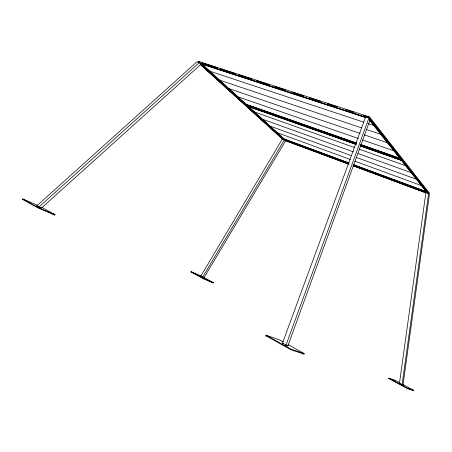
<?xml version="1.0" encoding="UTF-8"?>
<svg xmlns="http://www.w3.org/2000/svg" width="452" height="452" viewBox="0 0 452 452"><rect width="100%" height="100%" fill="white"/><g stroke="black" fill="none" stroke-linecap="round" stroke-linejoin="round"><path stroke-width="0.68" d="M400.969 383.98L403.088 385.115L402.918 385.46L429.4 194.411L428.626 193.428L425.914 192.422L399.398 383.737L399.562 383.392L400.438 383.691M428.626 193.428L402.048 385.166L402.218 384.821L403.088 385.115M287.738 346.277L370.25 119.401L368.99 117.802L365.702 116.729L282.54 342.989M368.99 117.802L285.839 345.627L286.088 345.119L287.986 345.769L286.811 345.113M407.501 388.63L407.67 388.274L413.597 390.262L413.433 390.607L407.501 388.63L388.765 378.539L388.935 378.188L395.234 380.392L399.517 382.697M395.071 380.731L395.234 380.392M428.654 193.885L429.151 192.874L369.516 116.915L198.586 61.393L198.016 62.478L198.468 62.625M283.393 342.006L279.726 339.966L266.098 335.192L265.844 335.706L290.896 349.752L303.925 354.091L304.173 353.588L288.28 344.729M290.896 349.752L291.156 349.226L304.173 353.588M367.645 117.791L368.284 116.514M368.877 118.192L369.516 116.915M348.808 163.969L283.754 139.804L284.206 138.917L349.074 162.946M213.146 282.901L213.293 282.619L200.439 275.709L191.089 271.669L190.942 271.951L203.942 278.957L213.146 282.901L206.417 279.279M200.439 275.709L200.298 275.986L198.428 275.183M201.733 277.33L200.502 276.664L200.648 276.381L203.818 277.946L203.677 278.229L202.349 277.664L202.496 277.375L203.818 277.946M203.942 278.957L204.095 278.669L213.293 282.619M37.663 205.366L22.809 198.948L22.6 199.338L37.482 207.677L54.811 215.095L55.014 214.711L42.092 207.513M37.482 207.677L37.697 207.282L55.014 214.711M39.183 206.818L41.301 207.999L38.816 206.931L38.612 207.321L199.383 62.557L201.129 64.144L41.618 207.914M200.502 276.664L282.291 139.097L284.41 139.883L285.551 140.922L203.677 278.229M202.349 277.664L284.41 139.883M37.013 205.66L196.976 61.771L199.383 62.557M202.151 62.935L217.542 67.941M220.214 68.811L235.605 73.812M238.283 74.682L252.335 79.253M256.346 80.558L269.059 84.694M274.415 86.434L285.788 90.134M292.478 92.31L303.851 96.005M309.208 97.751L320.581 101.446M327.271 103.621L337.311 106.887M345.339 109.497L354.035 112.328M363.402 115.373L368.086 116.898M200.338 63.427L365.724 117.384M200.665 63.721L365.967 117.684M369.685 119.215L370.25 119.401M210.022 71.286L363.854 122.193M367.866 123.52L374.555 125.735M219.774 80.173L361.493 127.854M366.171 129.43L381.55 134.6M229.091 88.671L360.233 133.47M364.227 134.837L388.189 143.024M283.822 343.576L282.551 343.141L286.088 345.119M238.012 96.807L358.543 138.566M362.538 139.95L394.5 151.024M265.844 335.706L267.143 336.158M388.765 378.539L393.811 380.29M356.509 143.035L246.3 104.361L245.792 105.339L355.967 144.12M361.154 144.668L400.325 158.415M247.221 104.83L356.052 143.035M360.696 144.668L399.845 158.415M246.82 104.836L279.46 116.3M282.788 117.469L296.778 122.379M299.444 123.317L314.761 128.696M317.428 129.634L355.396 142.968M361.391 145.075L372.714 149.053M376.708 150.454L390.697 155.369M394.692 156.771L399.353 158.409M246.046 104.847L356.238 143.578M360.221 144.979L400.709 159.211M360.611 145.759L401.099 160.008M246.057 105.576L356.17 144.357M360.154 145.759L401.28 160.24M356.187 144.521L246.317 105.813L246.572 105.322L283.98 139.357L348.837 163.421M360.182 145.928L401.466 160.471M254.753 112.068L354.408 147.488M359.063 149.137L406.229 165.907M262.618 119.238L353.391 151.872M358.029 153.539L411.693 172.833M270.172 126.125L351.475 155.669M356.103 157.347L416.908 179.45M277.438 132.741L350.328 159.499M354.967 161.2L421.891 185.772M353.707 164.664L426.518 191.637M347.458 162.59L284.636 139.306L248.803 106.644M353.407 164.799L425.49 191.518M428.134 192.495L429.151 192.874M353.47 165.138L427.592 192.631M353.436 165.686L426.123 192.682L425.914 192.422M284.924 140.357L348.995 164.161M352.955 165.63L426.27 192.868M285.139 140.549L348.515 164.104M353.136 165.822L425.756 192.806M22.6 199.338L26.476 201.01M190.942 271.951L197.179 274.641M38.561 206.547L36.697 205.745L38.816 206.931M403.19 384.669L413.597 390.262M410.981 389.291L413.433 390.607M200.648 276.381L202.496 277.375M399.562 383.392L402.218 384.821M191.089 271.669L204.095 278.669M388.935 378.188L407.67 388.274M51.731 213.384L54.811 215.095M302.089 353.068L303.925 354.091M22.809 198.948L37.697 207.282M266.098 335.192L291.156 349.226M200.558 64.257L283.754 139.804M200.626 64.585L283.054 139.38M200.179 64.438L282.658 139.233M198.586 61.393L199.626 62.342M207.943 69.913L210.027 71.806M218.344 79.377L220.423 81.27M221.463 82.219L222.503 83.162M228.74 88.846L230.819 90.739M231.859 91.683L233.418 93.106M239.136 98.31L240.696 99.728M242.255 101.152L244.854 103.514M249.532 107.774L251.092 109.198M252.651 110.616L255.77 113.458M259.928 117.243L261.488 118.661M263.047 120.079L266.686 123.396M270.324 126.707L271.364 127.656M273.443 129.549L277.601 133.334M280.726 136.171L281.765 137.12M200.897 63.766L246.306 105.084M266.968 124.328L268.008 125.277M277.375 133.786L278.415 134.73M200.146 62.28L199.49 61.687L198.92 62.771L366.16 117.305L365.702 116.729M202.225 64.178L246.56 104.598M369.945 120.119L427.648 193.066M369.324 119.91L427.349 193.14M369.199 117.554L428.903 193.383M370.12 119.769L428.157 193.258"/></g></svg>
